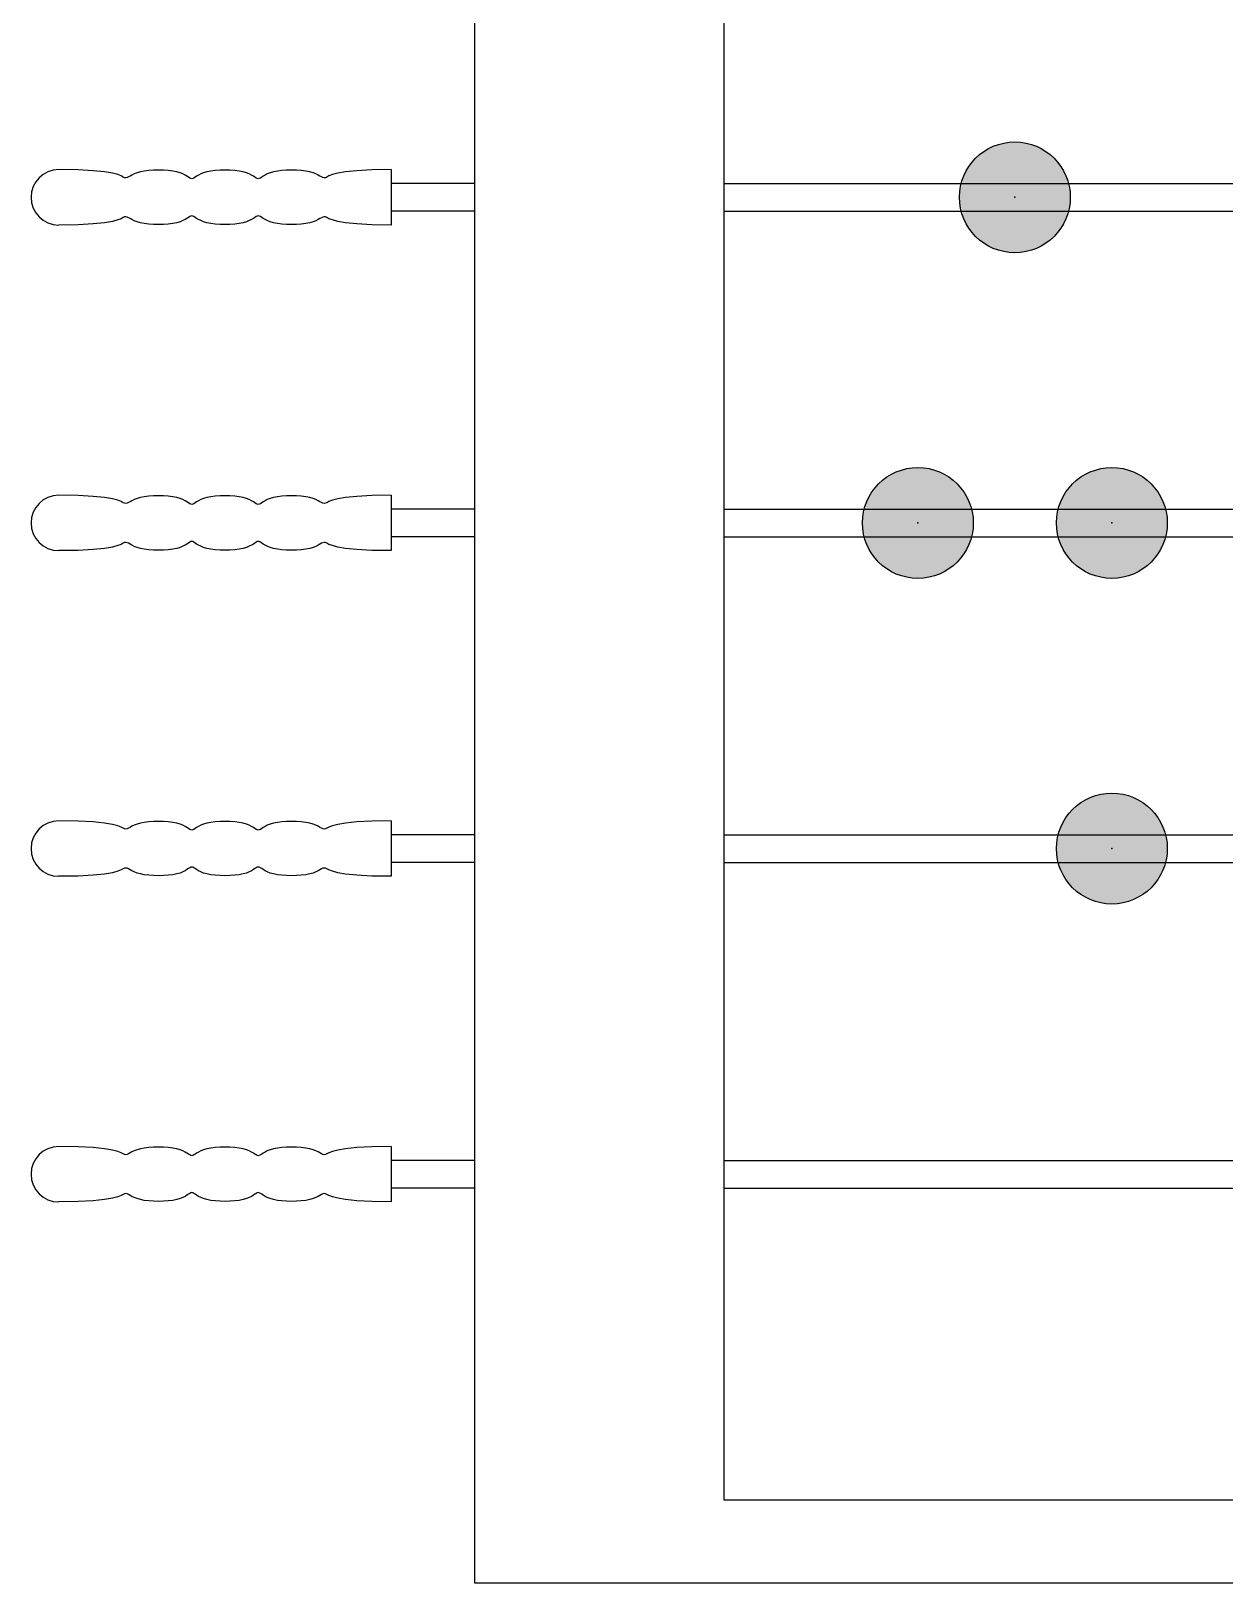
# Model space of a CAD drawing. Header units: centimetres. Extents: x 56177 to 99483, y 493 to 15482.
# Drawn here: x 60115.4 to 60172.9, y 1261.3 to 1335.9 of the extents above; entities that cross this region are included whole.
import ezdxf

# ---------------------------------------------------------------- set-up
doc = ezdxf.new("R2010")
doc.units = ezdxf.units.CM
doc.header["$MEASUREMENT"] = 0

# ---------------------------------------------------------------- blocks, each defined once
blk = doc.blocks.new('A$C40A54B49')
for points in [[(17.749, 24, 1), (17.749, 26, 1)], [(15.999, 18.125, 1), (15.999, 20.125, 1)], [(19.499, 18.125, 1), (19.499, 20.125, 1)], [(19.499, 12.25, 1), (19.499, 14.25, 1)]]:
    blk.add_hatch(color=256).paths.add_polyline_path(points)
for p, q in [((7.999, 56), (7.999, 0)), ((12.499, 54.5), (12.499, 1.5)), ((0.852, 25.495), (0.5, 25.5)), ((1.123, 25.48), (0.852, 25.495)), ((1.324, 25.459), (1.123, 25.48)), ((2.124, 25.482), (2.044, 25.472)), ((2.211, 25.488), (2.124, 25.482)), ((2.3, 25.49), (2.211, 25.488)), ((2.389, 25.488), (2.3, 25.49)), ((2.476, 25.482), (2.389, 25.488)), ((2.556, 25.472), (2.476, 25.482)), ((3.324, 25.482), (3.244, 25.472)), ((3.411, 25.488), (3.324, 25.482)), ((3.5, 25.49), (3.411, 25.488)), ((3.589, 25.488), (3.5, 25.49)), ((3.676, 25.482), (3.589, 25.488)), ((3.756, 25.472), (3.676, 25.482)), ((4.524, 25.482), (4.444, 25.472)), ((4.611, 25.488), (4.524, 25.482)), ((4.7, 25.49), (4.611, 25.488)), ((4.789, 25.488), (4.7, 25.49)), ((4.876, 25.482), (4.789, 25.488)), ((4.956, 25.472), (4.876, 25.482)), ((5.877, 25.48), (5.676, 25.459)), ((6.148, 25.495), (5.877, 25.48)), ((6.5, 25.5), (6.148, 25.495)), ((6.5, 25.5), (6.5, 24.5)), ((1.467, 25.435), (1.324, 25.459)), ((1.564, 25.409), (1.467, 25.435)), ((1.625, 25.386), (1.564, 25.409)), ((1.663, 25.366), (1.625, 25.386)), ((1.688, 25.354), (1.663, 25.366)), ((1.71, 25.351), (1.688, 25.354)), ((1.733, 25.356), (1.71, 25.351)), ((1.758, 25.367), (1.733, 25.356)), ((1.787, 25.383), (1.758, 25.367)), ((1.821, 25.402), (1.787, 25.383)), ((1.862, 25.422), (1.821, 25.402)), ((1.912, 25.441), (1.862, 25.422)), ((1.972, 25.458), (1.912, 25.441)), ((2.044, 25.472), (1.972, 25.458)), ((2.628, 25.458), (2.556, 25.472)), ((2.688, 25.441), (2.628, 25.458)), ((2.738, 25.421), (2.688, 25.441)), ((2.779, 25.4), (2.738, 25.421)), ((2.812, 25.38), (2.779, 25.4)), ((2.839, 25.362), (2.812, 25.38)), ((2.862, 25.347), (2.839, 25.362)), ((2.882, 25.337), (2.862, 25.347)), ((2.9, 25.333), (2.882, 25.337)), ((2.918, 25.337), (2.9, 25.333)), ((2.938, 25.347), (2.918, 25.337)), ((2.961, 25.362), (2.938, 25.347)), ((2.988, 25.38), (2.961, 25.362)), ((3.021, 25.4), (2.988, 25.38)), ((3.062, 25.421), (3.021, 25.4)), ((3.112, 25.441), (3.062, 25.421)), ((3.172, 25.458), (3.112, 25.441)), ((3.244, 25.472), (3.172, 25.458)), ((3.828, 25.458), (3.756, 25.472)), ((3.888, 25.441), (3.828, 25.458)), ((3.938, 25.421), (3.888, 25.441)), ((3.979, 25.4), (3.938, 25.421)), ((4.012, 25.38), (3.979, 25.4)), ((4.039, 25.362), (4.012, 25.38)), ((4.062, 25.347), (4.039, 25.362)), ((4.082, 25.337), (4.062, 25.347)), ((4.1, 25.333), (4.082, 25.337)), ((4.118, 25.337), (4.1, 25.333)), ((4.138, 25.347), (4.118, 25.337)), ((4.161, 25.362), (4.138, 25.347)), ((4.188, 25.38), (4.161, 25.362)), ((4.221, 25.4), (4.188, 25.38)), ((4.262, 25.421), (4.221, 25.4)), ((4.312, 25.441), (4.262, 25.421)), ((4.372, 25.458), (4.312, 25.441)), ((4.444, 25.472), (4.372, 25.458)), ((5.028, 25.458), (4.956, 25.472)), ((5.088, 25.441), (5.028, 25.458)), ((5.138, 25.422), (5.088, 25.441)), ((5.179, 25.402), (5.138, 25.422)), ((5.213, 25.383), (5.179, 25.402)), ((5.242, 25.367), (5.213, 25.383)), ((5.267, 25.356), (5.242, 25.367)), ((5.29, 25.351), (5.267, 25.356)), ((5.312, 25.354), (5.29, 25.351)), ((5.337, 25.366), (5.312, 25.354)), ((5.375, 25.386), (5.337, 25.366)), ((5.436, 25.409), (5.375, 25.386)), ((5.533, 25.435), (5.436, 25.409)), ((5.676, 25.459), (5.533, 25.435)), ((7.999, 25.25), (6.5, 25.25)), ((12.499, 25.25), (33.499, 25.25)), ((1.688, 24.646), (1.663, 24.634)), ((1.71, 24.649), (1.688, 24.646)), ((1.733, 24.644), (1.71, 24.649)), ((1.758, 24.633), (1.733, 24.644)), ((2.862, 24.653), (2.839, 24.638)), ((2.882, 24.663), (2.862, 24.653)), ((2.9, 24.667), (2.882, 24.663)), ((2.918, 24.663), (2.9, 24.667)), ((2.938, 24.653), (2.918, 24.663)), ((2.961, 24.638), (2.938, 24.653)), ((4.062, 24.653), (4.039, 24.638)), ((4.082, 24.663), (4.062, 24.653)), ((4.1, 24.667), (4.082, 24.663)), ((4.118, 24.663), (4.1, 24.667)), ((4.138, 24.653), (4.118, 24.663)), ((4.161, 24.638), (4.138, 24.653)), ((5.267, 24.644), (5.242, 24.633)), ((5.29, 24.649), (5.267, 24.644)), ((5.312, 24.646), (5.29, 24.649)), ((5.337, 24.634), (5.312, 24.646)), ((7.999, 24.75), (6.5, 24.75)), ((12.499, 24.75), (33.499, 24.75)), ((0.852, 24.505), (0.5, 24.5)), ((1.123, 24.52), (0.852, 24.505)), ((1.324, 24.541), (1.123, 24.52)), ((1.467, 24.565), (1.324, 24.541)), ((1.564, 24.591), (1.467, 24.565)), ((1.625, 24.614), (1.564, 24.591)), ((1.663, 24.634), (1.625, 24.614)), ((1.787, 24.617), (1.758, 24.633)), ((1.821, 24.598), (1.787, 24.617)), ((1.862, 24.578), (1.821, 24.598)), ((1.912, 24.559), (1.862, 24.578)), ((1.972, 24.542), (1.912, 24.559)), ((2.044, 24.528), (1.972, 24.542)), ((2.124, 24.518), (2.044, 24.528)), ((2.211, 24.512), (2.124, 24.518)), ((2.3, 24.51), (2.211, 24.512)), ((2.389, 24.512), (2.3, 24.51)), ((2.476, 24.518), (2.389, 24.512)), ((2.556, 24.528), (2.476, 24.518)), ((2.628, 24.542), (2.556, 24.528)), ((2.688, 24.559), (2.628, 24.542)), ((2.738, 24.579), (2.688, 24.559)), ((2.779, 24.6), (2.738, 24.579)), ((2.812, 24.62), (2.779, 24.6)), ((2.839, 24.638), (2.812, 24.62)), ((2.988, 24.62), (2.961, 24.638)), ((3.021, 24.6), (2.988, 24.62)), ((3.062, 24.579), (3.021, 24.6)), ((3.112, 24.559), (3.062, 24.579)), ((3.172, 24.542), (3.112, 24.559)), ((3.244, 24.528), (3.172, 24.542)), ((3.324, 24.518), (3.244, 24.528)), ((3.411, 24.512), (3.324, 24.518)), ((3.5, 24.51), (3.411, 24.512)), ((3.589, 24.512), (3.5, 24.51)), ((3.676, 24.518), (3.589, 24.512)), ((3.756, 24.528), (3.676, 24.518)), ((3.828, 24.542), (3.756, 24.528)), ((3.888, 24.559), (3.828, 24.542)), ((3.938, 24.579), (3.888, 24.559)), ((3.979, 24.6), (3.938, 24.579)), ((4.012, 24.62), (3.979, 24.6)), ((4.039, 24.638), (4.012, 24.62)), ((4.188, 24.62), (4.161, 24.638)), ((4.221, 24.6), (4.188, 24.62)), ((4.262, 24.579), (4.221, 24.6)), ((4.312, 24.559), (4.262, 24.579)), ((4.372, 24.542), (4.312, 24.559)), ((4.444, 24.528), (4.372, 24.542)), ((4.524, 24.518), (4.444, 24.528)), ((4.611, 24.512), (4.524, 24.518)), ((4.7, 24.51), (4.611, 24.512)), ((4.789, 24.512), (4.7, 24.51)), ((4.876, 24.518), (4.789, 24.512)), ((4.956, 24.528), (4.876, 24.518)), ((5.028, 24.542), (4.956, 24.528)), ((5.088, 24.559), (5.028, 24.542)), ((5.138, 24.578), (5.088, 24.559)), ((5.179, 24.598), (5.138, 24.578)), ((5.213, 24.617), (5.179, 24.598)), ((5.242, 24.633), (5.213, 24.617)), ((5.375, 24.614), (5.337, 24.634)), ((5.436, 24.591), (5.375, 24.614)), ((5.533, 24.565), (5.436, 24.591)), ((5.676, 24.541), (5.533, 24.565)), ((5.877, 24.52), (5.676, 24.541)), ((6.148, 24.505), (5.877, 24.52)), ((6.5, 24.5), (6.148, 24.505)), ((0.852, 19.62), (0.5, 19.625)), ((1.123, 19.605), (0.852, 19.62)), ((1.324, 19.584), (1.123, 19.605)), ((2.124, 19.607), (2.044, 19.597)), ((2.211, 19.613), (2.124, 19.607)), ((2.3, 19.615), (2.211, 19.613)), ((2.389, 19.613), (2.3, 19.615)), ((2.476, 19.607), (2.389, 19.613)), ((2.556, 19.597), (2.476, 19.607)), ((3.324, 19.607), (3.244, 19.597)), ((3.411, 19.613), (3.324, 19.607)), ((3.5, 19.615), (3.411, 19.613)), ((3.589, 19.613), (3.5, 19.615)), ((3.676, 19.607), (3.589, 19.613)), ((3.756, 19.597), (3.676, 19.607)), ((4.524, 19.607), (4.444, 19.597)), ((4.611, 19.613), (4.524, 19.607)), ((4.7, 19.615), (4.611, 19.613)), ((4.789, 19.613), (4.7, 19.615)), ((4.876, 19.607), (4.789, 19.613)), ((4.956, 19.597), (4.876, 19.607)), ((5.877, 19.605), (5.676, 19.584)), ((6.148, 19.62), (5.877, 19.605)), ((6.5, 19.625), (6.148, 19.62)), ((6.5, 19.625), (6.5, 18.625)), ((1.467, 19.56), (1.324, 19.584)), ((1.564, 19.534), (1.467, 19.56)), ((1.625, 19.511), (1.564, 19.534)), ((1.663, 19.491), (1.625, 19.511)), ((1.688, 19.479), (1.663, 19.491)), ((1.71, 19.476), (1.688, 19.479)), ((1.733, 19.481), (1.71, 19.476)), ((1.758, 19.492), (1.733, 19.481)), ((1.787, 19.508), (1.758, 19.492)), ((1.821, 19.527), (1.787, 19.508)), ((1.862, 19.547), (1.821, 19.527)), ((1.912, 19.566), (1.862, 19.547)), ((1.972, 19.583), (1.912, 19.566)), ((2.044, 19.597), (1.972, 19.583)), ((2.628, 19.583), (2.556, 19.597)), ((2.688, 19.566), (2.628, 19.583)), ((2.738, 19.546), (2.688, 19.566)), ((2.779, 19.525), (2.738, 19.546)), ((2.812, 19.505), (2.779, 19.525)), ((2.839, 19.487), (2.812, 19.505)), ((2.862, 19.472), (2.839, 19.487)), ((2.882, 19.462), (2.862, 19.472)), ((2.9, 19.458), (2.882, 19.462)), ((2.918, 19.462), (2.9, 19.458)), ((2.938, 19.472), (2.918, 19.462)), ((2.961, 19.487), (2.938, 19.472)), ((2.988, 19.505), (2.961, 19.487)), ((3.021, 19.525), (2.988, 19.505)), ((3.062, 19.546), (3.021, 19.525)), ((3.112, 19.566), (3.062, 19.546)), ((3.172, 19.583), (3.112, 19.566)), ((3.244, 19.597), (3.172, 19.583)), ((3.828, 19.583), (3.756, 19.597)), ((3.888, 19.566), (3.828, 19.583)), ((3.938, 19.546), (3.888, 19.566)), ((3.979, 19.525), (3.938, 19.546)), ((4.012, 19.505), (3.979, 19.525)), ((4.039, 19.487), (4.012, 19.505)), ((4.062, 19.472), (4.039, 19.487)), ((4.082, 19.462), (4.062, 19.472)), ((4.1, 19.458), (4.082, 19.462)), ((4.118, 19.462), (4.1, 19.458)), ((4.138, 19.472), (4.118, 19.462)), ((4.161, 19.487), (4.138, 19.472)), ((4.188, 19.505), (4.161, 19.487)), ((4.221, 19.525), (4.188, 19.505)), ((4.262, 19.546), (4.221, 19.525)), ((4.312, 19.566), (4.262, 19.546)), ((4.372, 19.583), (4.312, 19.566)), ((4.444, 19.597), (4.372, 19.583)), ((5.028, 19.583), (4.956, 19.597)), ((5.088, 19.566), (5.028, 19.583)), ((5.138, 19.547), (5.088, 19.566)), ((5.179, 19.527), (5.138, 19.547)), ((5.213, 19.508), (5.179, 19.527)), ((5.242, 19.492), (5.213, 19.508)), ((5.267, 19.481), (5.242, 19.492)), ((5.29, 19.476), (5.267, 19.481)), ((5.312, 19.479), (5.29, 19.476)), ((5.337, 19.491), (5.312, 19.479)), ((5.375, 19.511), (5.337, 19.491)), ((5.436, 19.534), (5.375, 19.511)), ((5.533, 19.56), (5.436, 19.534)), ((5.676, 19.584), (5.533, 19.56)), ((7.999, 19.375), (6.5, 19.375)), ((12.499, 19.375), (33.499, 19.375)), ((1.688, 18.771), (1.663, 18.759)), ((1.71, 18.774), (1.688, 18.771)), ((1.733, 18.769), (1.71, 18.774)), ((1.758, 18.758), (1.733, 18.769)), ((2.839, 18.763), (2.812, 18.745)), ((2.862, 18.778), (2.839, 18.763)), ((2.882, 18.788), (2.862, 18.778)), ((2.9, 18.792), (2.882, 18.788)), ((2.918, 18.788), (2.9, 18.792)), ((2.938, 18.778), (2.918, 18.788)), ((2.961, 18.763), (2.938, 18.778)), ((2.988, 18.745), (2.961, 18.763)), ((4.039, 18.763), (4.012, 18.745)), ((4.062, 18.778), (4.039, 18.763)), ((4.082, 18.788), (4.062, 18.778)), ((4.1, 18.792), (4.082, 18.788)), ((4.118, 18.788), (4.1, 18.792)), ((4.138, 18.778), (4.118, 18.788)), ((4.161, 18.763), (4.138, 18.778)), ((4.188, 18.745), (4.161, 18.763)), ((5.267, 18.769), (5.242, 18.758)), ((5.29, 18.774), (5.267, 18.769)), ((5.312, 18.771), (5.29, 18.774)), ((5.337, 18.759), (5.312, 18.771)), ((7.999, 18.875), (6.5, 18.875)), ((12.499, 18.875), (33.499, 18.875)), ((0.852, 18.63), (0.5, 18.625)), ((1.123, 18.645), (0.852, 18.63)), ((1.324, 18.666), (1.123, 18.645)), ((1.467, 18.69), (1.324, 18.666)), ((1.564, 18.716), (1.467, 18.69)), ((1.625, 18.739), (1.564, 18.716)), ((1.663, 18.759), (1.625, 18.739)), ((1.787, 18.742), (1.758, 18.758)), ((1.821, 18.723), (1.787, 18.742)), ((1.862, 18.703), (1.821, 18.723)), ((1.912, 18.684), (1.862, 18.703)), ((1.972, 18.667), (1.912, 18.684)), ((2.044, 18.653), (1.972, 18.667)), ((2.124, 18.643), (2.044, 18.653)), ((2.211, 18.637), (2.124, 18.643)), ((2.3, 18.635), (2.211, 18.637)), ((2.389, 18.637), (2.3, 18.635)), ((2.476, 18.643), (2.389, 18.637)), ((2.556, 18.653), (2.476, 18.643)), ((2.628, 18.667), (2.556, 18.653)), ((2.688, 18.684), (2.628, 18.667)), ((2.738, 18.704), (2.688, 18.684)), ((2.779, 18.725), (2.738, 18.704)), ((2.812, 18.745), (2.779, 18.725)), ((3.021, 18.725), (2.988, 18.745)), ((3.062, 18.704), (3.021, 18.725)), ((3.112, 18.684), (3.062, 18.704)), ((3.172, 18.667), (3.112, 18.684)), ((3.244, 18.653), (3.172, 18.667)), ((3.324, 18.643), (3.244, 18.653)), ((3.411, 18.637), (3.324, 18.643)), ((3.5, 18.635), (3.411, 18.637)), ((3.589, 18.637), (3.5, 18.635)), ((3.676, 18.643), (3.589, 18.637)), ((3.756, 18.653), (3.676, 18.643)), ((3.828, 18.667), (3.756, 18.653)), ((3.888, 18.684), (3.828, 18.667)), ((3.938, 18.704), (3.888, 18.684)), ((3.979, 18.725), (3.938, 18.704)), ((4.012, 18.745), (3.979, 18.725)), ((4.221, 18.725), (4.188, 18.745)), ((4.262, 18.704), (4.221, 18.725)), ((4.312, 18.684), (4.262, 18.704)), ((4.372, 18.667), (4.312, 18.684)), ((4.444, 18.653), (4.372, 18.667)), ((4.524, 18.643), (4.444, 18.653)), ((4.611, 18.637), (4.524, 18.643)), ((4.7, 18.635), (4.611, 18.637)), ((4.789, 18.637), (4.7, 18.635)), ((4.876, 18.643), (4.789, 18.637)), ((4.956, 18.653), (4.876, 18.643)), ((5.028, 18.667), (4.956, 18.653)), ((5.088, 18.684), (5.028, 18.667)), ((5.138, 18.703), (5.088, 18.684)), ((5.179, 18.723), (5.138, 18.703)), ((5.213, 18.742), (5.179, 18.723)), ((5.242, 18.758), (5.213, 18.742)), ((5.375, 18.739), (5.337, 18.759)), ((5.436, 18.716), (5.375, 18.739)), ((5.533, 18.69), (5.436, 18.716)), ((5.676, 18.666), (5.533, 18.69)), ((5.877, 18.645), (5.676, 18.666)), ((6.148, 18.63), (5.877, 18.645)), ((6.5, 18.625), (6.148, 18.63)), ((0.852, 13.745), (0.5, 13.75)), ((1.123, 13.73), (0.852, 13.745)), ((1.324, 13.709), (1.123, 13.73)), ((2.044, 13.722), (1.972, 13.708)), ((2.124, 13.732), (2.044, 13.722)), ((2.211, 13.738), (2.124, 13.732)), ((2.3, 13.74), (2.211, 13.738)), ((2.389, 13.738), (2.3, 13.74)), ((2.476, 13.732), (2.389, 13.738)), ((2.556, 13.722), (2.476, 13.732)), ((2.628, 13.708), (2.556, 13.722)), ((3.244, 13.722), (3.172, 13.708)), ((3.324, 13.732), (3.244, 13.722)), ((3.411, 13.738), (3.324, 13.732)), ((3.5, 13.74), (3.411, 13.738)), ((3.589, 13.738), (3.5, 13.74)), ((3.676, 13.732), (3.589, 13.738)), ((3.756, 13.722), (3.676, 13.732)), ((3.828, 13.708), (3.756, 13.722)), ((4.444, 13.722), (4.372, 13.708)), ((4.524, 13.732), (4.444, 13.722)), ((4.611, 13.738), (4.524, 13.732)), ((4.7, 13.74), (4.611, 13.738)), ((4.789, 13.738), (4.7, 13.74)), ((4.876, 13.732), (4.789, 13.738)), ((4.956, 13.722), (4.876, 13.732)), ((5.028, 13.708), (4.956, 13.722)), ((5.877, 13.73), (5.676, 13.709)), ((6.148, 13.745), (5.877, 13.73)), ((6.5, 13.75), (6.148, 13.745)), ((6.5, 13.75), (6.5, 12.75)), ((1.467, 13.685), (1.324, 13.709)), ((1.564, 13.659), (1.467, 13.685)), ((1.625, 13.636), (1.564, 13.659)), ((1.663, 13.616), (1.625, 13.636)), ((1.688, 13.604), (1.663, 13.616)), ((1.71, 13.601), (1.688, 13.604)), ((1.733, 13.606), (1.71, 13.601)), ((1.758, 13.617), (1.733, 13.606)), ((1.787, 13.633), (1.758, 13.617)), ((1.821, 13.652), (1.787, 13.633)), ((1.862, 13.672), (1.821, 13.652)), ((1.912, 13.691), (1.862, 13.672)), ((1.972, 13.708), (1.912, 13.691)), ((2.688, 13.691), (2.628, 13.708)), ((2.738, 13.671), (2.688, 13.691)), ((2.779, 13.65), (2.738, 13.671)), ((2.812, 13.63), (2.779, 13.65)), ((2.839, 13.612), (2.812, 13.63)), ((2.862, 13.597), (2.839, 13.612)), ((2.882, 13.587), (2.862, 13.597)), ((2.9, 13.583), (2.882, 13.587)), ((2.918, 13.587), (2.9, 13.583)), ((2.938, 13.597), (2.918, 13.587)), ((2.961, 13.612), (2.938, 13.597)), ((2.988, 13.63), (2.961, 13.612)), ((3.021, 13.65), (2.988, 13.63)), ((3.062, 13.671), (3.021, 13.65)), ((3.112, 13.691), (3.062, 13.671)), ((3.172, 13.708), (3.112, 13.691)), ((3.888, 13.691), (3.828, 13.708)), ((3.938, 13.671), (3.888, 13.691)), ((3.979, 13.65), (3.938, 13.671)), ((4.012, 13.63), (3.979, 13.65)), ((4.039, 13.612), (4.012, 13.63)), ((4.062, 13.597), (4.039, 13.612)), ((4.082, 13.587), (4.062, 13.597)), ((4.1, 13.583), (4.082, 13.587)), ((4.118, 13.587), (4.1, 13.583)), ((4.138, 13.597), (4.118, 13.587)), ((4.161, 13.612), (4.138, 13.597)), ((4.188, 13.63), (4.161, 13.612)), ((4.221, 13.65), (4.188, 13.63)), ((4.262, 13.671), (4.221, 13.65)), ((4.312, 13.691), (4.262, 13.671)), ((4.372, 13.708), (4.312, 13.691)), ((5.088, 13.691), (5.028, 13.708)), ((5.138, 13.672), (5.088, 13.691)), ((5.179, 13.652), (5.138, 13.672)), ((5.213, 13.633), (5.179, 13.652)), ((5.242, 13.617), (5.213, 13.633)), ((5.267, 13.606), (5.242, 13.617)), ((5.29, 13.601), (5.267, 13.606)), ((5.312, 13.604), (5.29, 13.601)), ((5.337, 13.616), (5.312, 13.604)), ((5.375, 13.636), (5.337, 13.616)), ((5.436, 13.659), (5.375, 13.636)), ((5.533, 13.685), (5.436, 13.659)), ((5.676, 13.709), (5.533, 13.685)), ((7.999, 13.5), (6.5, 13.5)), ((12.499, 13.5), (33.499, 13.5)), ((1.663, 12.884), (1.625, 12.864)), ((1.688, 12.896), (1.663, 12.884)), ((1.71, 12.899), (1.688, 12.896)), ((1.733, 12.894), (1.71, 12.899)), ((1.758, 12.883), (1.733, 12.894)), ((1.787, 12.867), (1.758, 12.883)), ((2.839, 12.888), (2.812, 12.87)), ((2.862, 12.903), (2.839, 12.888)), ((2.882, 12.913), (2.862, 12.903)), ((2.9, 12.917), (2.882, 12.913)), ((2.918, 12.913), (2.9, 12.917)), ((2.938, 12.903), (2.918, 12.913)), ((2.961, 12.888), (2.938, 12.903)), ((2.988, 12.87), (2.961, 12.888)), ((4.039, 12.888), (4.012, 12.87)), ((4.062, 12.903), (4.039, 12.888)), ((4.082, 12.913), (4.062, 12.903)), ((4.1, 12.917), (4.082, 12.913)), ((4.118, 12.913), (4.1, 12.917)), ((4.138, 12.903), (4.118, 12.913)), ((4.161, 12.888), (4.138, 12.903)), ((4.188, 12.87), (4.161, 12.888)), ((5.242, 12.883), (5.213, 12.867)), ((5.267, 12.894), (5.242, 12.883)), ((5.29, 12.899), (5.267, 12.894)), ((5.312, 12.896), (5.29, 12.899)), ((5.337, 12.884), (5.312, 12.896)), ((5.375, 12.864), (5.337, 12.884)), ((7.999, 13), (6.5, 13)), ((12.499, 13), (33.499, 13)), ((0.852, 12.755), (0.5, 12.75)), ((1.123, 12.77), (0.852, 12.755)), ((1.324, 12.791), (1.123, 12.77)), ((1.467, 12.815), (1.324, 12.791)), ((1.564, 12.841), (1.467, 12.815)), ((1.625, 12.864), (1.564, 12.841)), ((1.821, 12.848), (1.787, 12.867)), ((1.862, 12.828), (1.821, 12.848)), ((1.912, 12.809), (1.862, 12.828)), ((1.972, 12.792), (1.912, 12.809)), ((2.044, 12.778), (1.972, 12.792)), ((2.124, 12.768), (2.044, 12.778)), ((2.211, 12.762), (2.124, 12.768)), ((2.3, 12.76), (2.211, 12.762)), ((2.389, 12.762), (2.3, 12.76)), ((2.476, 12.768), (2.389, 12.762)), ((2.556, 12.778), (2.476, 12.768)), ((2.628, 12.792), (2.556, 12.778)), ((2.688, 12.809), (2.628, 12.792)), ((2.738, 12.829), (2.688, 12.809)), ((2.779, 12.85), (2.738, 12.829)), ((2.812, 12.87), (2.779, 12.85)), ((3.021, 12.85), (2.988, 12.87)), ((3.062, 12.829), (3.021, 12.85)), ((3.112, 12.809), (3.062, 12.829)), ((3.172, 12.792), (3.112, 12.809)), ((3.244, 12.778), (3.172, 12.792)), ((3.324, 12.768), (3.244, 12.778)), ((3.411, 12.762), (3.324, 12.768)), ((3.5, 12.76), (3.411, 12.762)), ((3.589, 12.762), (3.5, 12.76)), ((3.676, 12.768), (3.589, 12.762)), ((3.756, 12.778), (3.676, 12.768)), ((3.828, 12.792), (3.756, 12.778)), ((3.888, 12.809), (3.828, 12.792)), ((3.938, 12.829), (3.888, 12.809)), ((3.979, 12.85), (3.938, 12.829)), ((4.012, 12.87), (3.979, 12.85)), ((4.221, 12.85), (4.188, 12.87)), ((4.262, 12.829), (4.221, 12.85)), ((4.312, 12.809), (4.262, 12.829)), ((4.372, 12.792), (4.312, 12.809)), ((4.444, 12.778), (4.372, 12.792)), ((4.524, 12.768), (4.444, 12.778)), ((4.611, 12.762), (4.524, 12.768)), ((4.7, 12.76), (4.611, 12.762)), ((4.789, 12.762), (4.7, 12.76)), ((4.876, 12.768), (4.789, 12.762)), ((4.956, 12.778), (4.876, 12.768)), ((5.028, 12.792), (4.956, 12.778)), ((5.088, 12.809), (5.028, 12.792)), ((5.138, 12.828), (5.088, 12.809)), ((5.179, 12.848), (5.138, 12.828)), ((5.213, 12.867), (5.179, 12.848)), ((5.436, 12.841), (5.375, 12.864)), ((5.533, 12.815), (5.436, 12.841)), ((5.676, 12.791), (5.533, 12.815)), ((5.877, 12.77), (5.676, 12.791)), ((6.148, 12.755), (5.877, 12.77)), ((6.5, 12.75), (6.148, 12.755)), ((0.852, 7.87), (0.5, 7.875)), ((1.123, 7.855), (0.852, 7.87)), ((1.324, 7.834), (1.123, 7.855)), ((2.044, 7.847), (1.972, 7.833)), ((2.124, 7.857), (2.044, 7.847)), ((2.211, 7.863), (2.124, 7.857)), ((2.3, 7.865), (2.211, 7.863)), ((2.389, 7.863), (2.3, 7.865)), ((2.476, 7.857), (2.389, 7.863)), ((2.556, 7.847), (2.476, 7.857)), ((2.628, 7.833), (2.556, 7.847)), ((3.244, 7.847), (3.172, 7.833)), ((3.324, 7.857), (3.244, 7.847)), ((3.411, 7.863), (3.324, 7.857)), ((3.5, 7.865), (3.411, 7.863)), ((3.589, 7.863), (3.5, 7.865)), ((3.676, 7.857), (3.589, 7.863)), ((3.756, 7.847), (3.676, 7.857)), ((3.828, 7.833), (3.756, 7.847)), ((4.444, 7.847), (4.372, 7.833)), ((4.524, 7.857), (4.444, 7.847)), ((4.611, 7.863), (4.524, 7.857)), ((4.7, 7.865), (4.611, 7.863)), ((4.789, 7.863), (4.7, 7.865)), ((4.876, 7.857), (4.789, 7.863)), ((4.956, 7.847), (4.876, 7.857)), ((5.028, 7.833), (4.956, 7.847)), ((5.877, 7.855), (5.676, 7.834)), ((6.148, 7.87), (5.877, 7.855)), ((6.5, 7.875), (6.148, 7.87)), ((6.5, 7.875), (6.5, 6.875)), ((1.467, 7.81), (1.324, 7.834)), ((1.564, 7.784), (1.467, 7.81)), ((1.625, 7.761), (1.564, 7.784)), ((1.663, 7.741), (1.625, 7.761)), ((1.688, 7.729), (1.663, 7.741)), ((1.71, 7.726), (1.688, 7.729)), ((1.733, 7.731), (1.71, 7.726)), ((1.758, 7.742), (1.733, 7.731)), ((1.787, 7.758), (1.758, 7.742)), ((1.821, 7.777), (1.787, 7.758)), ((1.862, 7.797), (1.821, 7.777)), ((1.912, 7.816), (1.862, 7.797)), ((1.972, 7.833), (1.912, 7.816)), ((2.688, 7.816), (2.628, 7.833)), ((2.738, 7.796), (2.688, 7.816)), ((2.779, 7.775), (2.738, 7.796)), ((2.812, 7.755), (2.779, 7.775)), ((2.839, 7.737), (2.812, 7.755)), ((2.862, 7.722), (2.839, 7.737)), ((2.882, 7.712), (2.862, 7.722)), ((2.9, 7.708), (2.882, 7.712)), ((2.918, 7.712), (2.9, 7.708)), ((2.938, 7.722), (2.918, 7.712)), ((2.961, 7.737), (2.938, 7.722)), ((2.988, 7.755), (2.961, 7.737)), ((3.021, 7.775), (2.988, 7.755)), ((3.062, 7.796), (3.021, 7.775)), ((3.112, 7.816), (3.062, 7.796)), ((3.172, 7.833), (3.112, 7.816)), ((3.888, 7.816), (3.828, 7.833)), ((3.938, 7.796), (3.888, 7.816)), ((3.979, 7.775), (3.938, 7.796)), ((4.012, 7.755), (3.979, 7.775)), ((4.039, 7.737), (4.012, 7.755)), ((4.062, 7.722), (4.039, 7.737)), ((4.082, 7.712), (4.062, 7.722)), ((4.1, 7.708), (4.082, 7.712)), ((4.118, 7.712), (4.1, 7.708)), ((4.138, 7.722), (4.118, 7.712)), ((4.161, 7.737), (4.138, 7.722)), ((4.188, 7.755), (4.161, 7.737)), ((4.221, 7.775), (4.188, 7.755)), ((4.262, 7.796), (4.221, 7.775)), ((4.312, 7.816), (4.262, 7.796)), ((4.372, 7.833), (4.312, 7.816)), ((5.088, 7.816), (5.028, 7.833)), ((5.138, 7.797), (5.088, 7.816)), ((5.179, 7.777), (5.138, 7.797)), ((5.213, 7.758), (5.179, 7.777)), ((5.242, 7.742), (5.213, 7.758)), ((5.267, 7.731), (5.242, 7.742)), ((5.29, 7.726), (5.267, 7.731)), ((5.312, 7.729), (5.29, 7.726)), ((5.337, 7.741), (5.312, 7.729)), ((5.375, 7.761), (5.337, 7.741)), ((5.436, 7.784), (5.375, 7.761)), ((5.533, 7.81), (5.436, 7.784)), ((5.676, 7.834), (5.533, 7.81)), ((7.999, 7.625), (6.5, 7.625)), ((12.499, 7.625), (33.499, 7.625)), ((1.663, 7.009), (1.625, 6.989)), ((1.688, 7.021), (1.663, 7.009)), ((1.71, 7.024), (1.688, 7.021)), ((1.733, 7.019), (1.71, 7.024)), ((1.758, 7.008), (1.733, 7.019)), ((1.787, 6.992), (1.758, 7.008)), ((2.839, 7.013), (2.812, 6.995)), ((2.862, 7.028), (2.839, 7.013)), ((2.882, 7.038), (2.862, 7.028)), ((2.9, 7.042), (2.882, 7.038)), ((2.918, 7.038), (2.9, 7.042)), ((2.938, 7.028), (2.918, 7.038)), ((2.961, 7.013), (2.938, 7.028)), ((2.988, 6.995), (2.961, 7.013)), ((4.039, 7.013), (4.012, 6.995)), ((4.062, 7.028), (4.039, 7.013)), ((4.082, 7.038), (4.062, 7.028)), ((4.1, 7.042), (4.082, 7.038)), ((4.118, 7.038), (4.1, 7.042)), ((4.138, 7.028), (4.118, 7.038)), ((4.161, 7.013), (4.138, 7.028)), ((4.188, 6.995), (4.161, 7.013)), ((5.242, 7.008), (5.213, 6.992)), ((5.267, 7.019), (5.242, 7.008)), ((5.29, 7.024), (5.267, 7.019)), ((5.312, 7.021), (5.29, 7.024)), ((5.337, 7.009), (5.312, 7.021)), ((5.375, 6.989), (5.337, 7.009)), ((7.999, 7.125), (6.5, 7.125)), ((12.499, 7.125), (33.499, 7.125)), ((0.852, 6.88), (0.5, 6.875)), ((1.123, 6.895), (0.852, 6.88)), ((1.324, 6.916), (1.123, 6.895)), ((1.467, 6.94), (1.324, 6.916)), ((1.564, 6.966), (1.467, 6.94)), ((1.625, 6.989), (1.564, 6.966)), ((1.821, 6.973), (1.787, 6.992)), ((1.862, 6.953), (1.821, 6.973)), ((1.912, 6.934), (1.862, 6.953)), ((1.972, 6.917), (1.912, 6.934)), ((2.044, 6.903), (1.972, 6.917)), ((2.124, 6.893), (2.044, 6.903)), ((2.211, 6.887), (2.124, 6.893)), ((2.3, 6.885), (2.211, 6.887)), ((2.389, 6.887), (2.3, 6.885)), ((2.476, 6.893), (2.389, 6.887)), ((2.556, 6.903), (2.476, 6.893)), ((2.628, 6.917), (2.556, 6.903)), ((2.688, 6.934), (2.628, 6.917)), ((2.738, 6.954), (2.688, 6.934)), ((2.779, 6.975), (2.738, 6.954)), ((2.812, 6.995), (2.779, 6.975)), ((3.021, 6.975), (2.988, 6.995)), ((3.062, 6.954), (3.021, 6.975)), ((3.112, 6.934), (3.062, 6.954)), ((3.172, 6.917), (3.112, 6.934)), ((3.244, 6.903), (3.172, 6.917)), ((3.324, 6.893), (3.244, 6.903)), ((3.411, 6.887), (3.324, 6.893)), ((3.5, 6.885), (3.411, 6.887)), ((3.589, 6.887), (3.5, 6.885)), ((3.676, 6.893), (3.589, 6.887)), ((3.756, 6.903), (3.676, 6.893)), ((3.828, 6.917), (3.756, 6.903)), ((3.888, 6.934), (3.828, 6.917)), ((3.938, 6.954), (3.888, 6.934)), ((3.979, 6.975), (3.938, 6.954)), ((4.012, 6.995), (3.979, 6.975)), ((4.221, 6.975), (4.188, 6.995)), ((4.262, 6.954), (4.221, 6.975)), ((4.312, 6.934), (4.262, 6.954)), ((4.372, 6.917), (4.312, 6.934)), ((4.444, 6.903), (4.372, 6.917)), ((4.524, 6.893), (4.444, 6.903)), ((4.611, 6.887), (4.524, 6.893)), ((4.7, 6.885), (4.611, 6.887)), ((4.789, 6.887), (4.7, 6.885)), ((4.876, 6.893), (4.789, 6.887)), ((4.956, 6.903), (4.876, 6.893)), ((5.028, 6.917), (4.956, 6.903)), ((5.088, 6.934), (5.028, 6.917)), ((5.138, 6.953), (5.088, 6.934)), ((5.179, 6.973), (5.138, 6.953)), ((5.213, 6.992), (5.179, 6.973)), ((5.436, 6.966), (5.375, 6.989)), ((5.533, 6.94), (5.436, 6.966)), ((5.676, 6.916), (5.533, 6.94)), ((5.877, 6.895), (5.676, 6.916)), ((6.148, 6.88), (5.877, 6.895)), ((6.5, 6.875), (6.148, 6.88)), ((12.499, 1.5), (33.499, 1.5)), ((7.999, 0), (37.999, 0))]:
    blk.add_line(p, q)
for centre in [(17.749, 25), (15.999, 19.125), (19.499, 19.125), (19.499, 13.25)]:
    blk.add_circle(centre, 1)
for centre in [(0.5, 25), (0.5, 19.125), (0.5, 13.25), (0.5, 7.375)]:
    blk.add_arc(centre, 0.5, 90, 270)
for p in [(17.749, 25), (15.999, 19.125), (19.499, 19.125), (19.499, 13.25)]:
    blk.add_point(p)

msp = doc.modelspace()

# ---------------------------------------------------------------- block references
at = {"xscale": 2.666666666664241, "yscale": 2.666666666664241, "zscale": 2.666666666664241}
msp.add_blockref('A$C40A54B49', (60115.447, 1261.279), dxfattribs=at)

doc.saveas('drawing.dxf')
